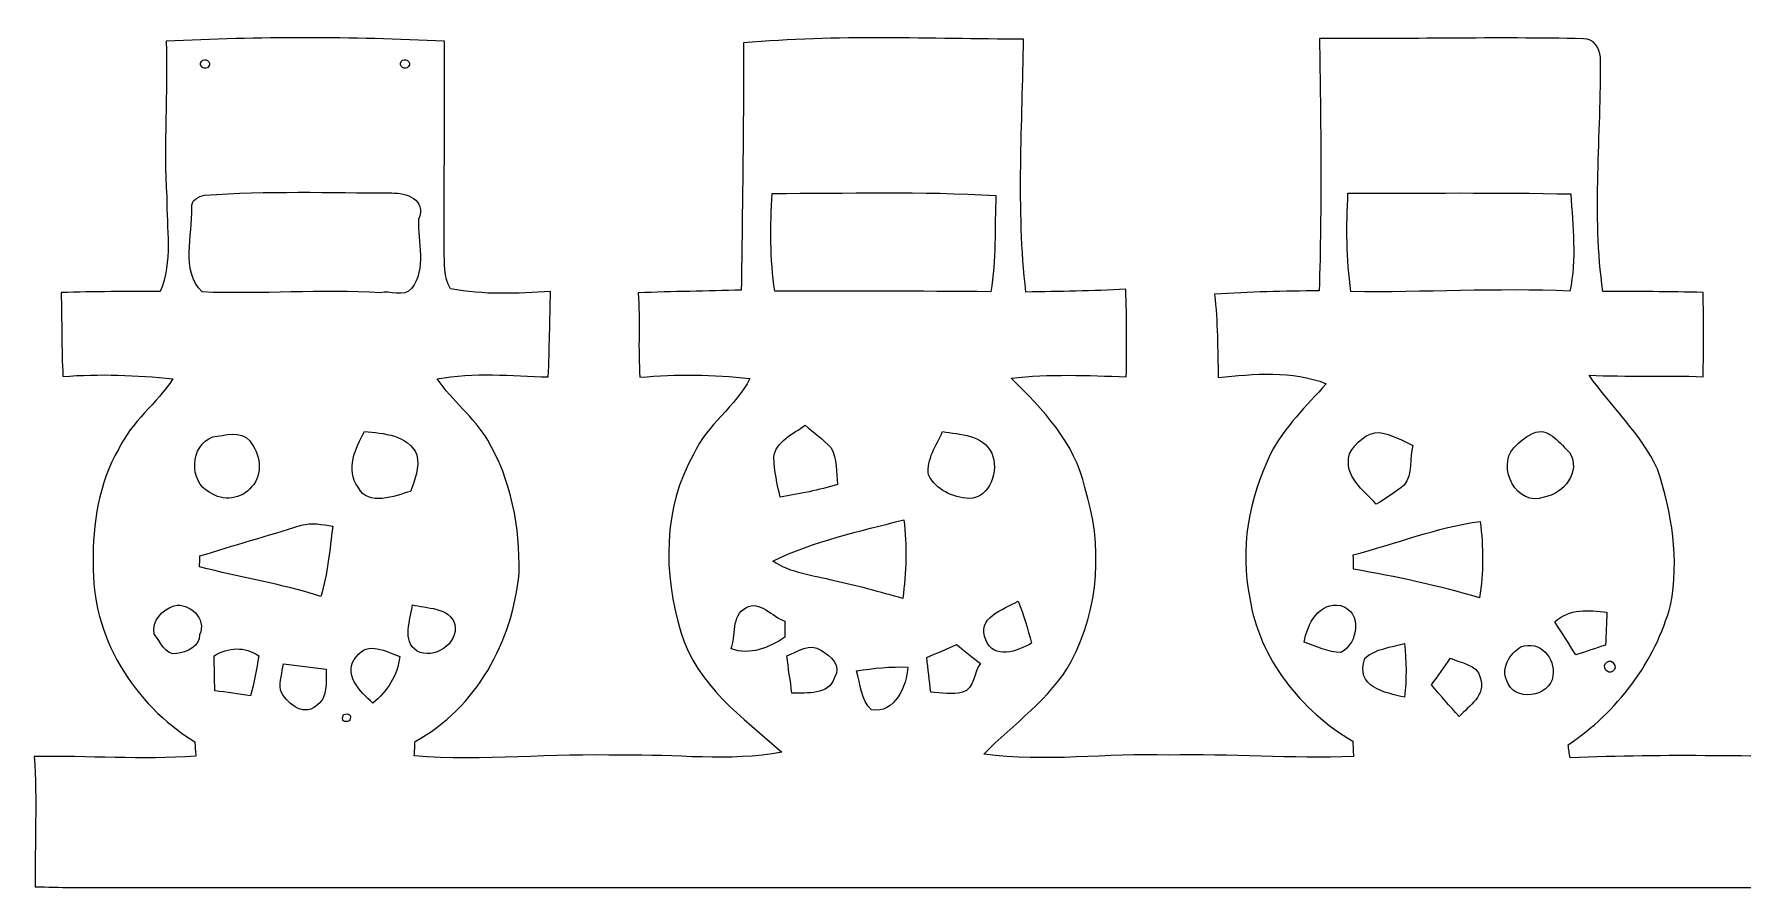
# Model space of a CAD drawing. Header units: centimetres. Extents: x -15.9 to 16.2, y -8.8 to 7.7.
# Drawn here: x -15.82 to 0.17, y -0.27 to 7.71 of the extents above; entities that cross this region are included whole.
import ezdxf

# ---------------------------------------------------------------- set-up
doc = ezdxf.new("R2010")
doc.units = ezdxf.units.CM
doc.header["$MEASUREMENT"] = 0
doc.layers.add('Layer 1', color=7, linetype='Continuous')

msp = doc.modelspace()

# ---------------------------------------------------------------- linework, layer by layer
at = {"layer": 'Layer 1', "color": 253}
for points, knots in [([(-14.58101, 7.64611), (-13.71424, 7.6902), (-12.84429, 7.68844), (-11.97786, 7.64716), (-11.97786, 7.64716), (-11.97222, 6.99699), (-11.98316, 6.34647), (-11.98033, 5.6963), (-11.98033, 5.6963), (-11.97434, 5.57812), (-11.99233, 5.43842), (-11.91966, 5.33329), (-11.91966, 5.33329), (-11.61133, 5.27191), (-11.29736, 5.28779), (-10.98621, 5.30825), (-10.98621, 5.30825), (-10.99009, 5.04225), (-10.99644, 4.77555), (-11.00631, 4.50921), (-11.00631, 4.50921), (-11.35274, 4.51591), (-11.70234, 4.55718), (-12.0456, 4.4898), (-12.0456, 4.4898), (-11.90554, 4.28484), (-11.70023, 4.13244), (-11.57288, 3.9176), (-11.57288, 3.9176), (-11.3538, 3.54506), (-11.26878, 3.10303), (-11.28007, 2.67441), (-11.28007, 2.67441), (-11.33793, 2.04258), (-11.68012, 1.40758), (-12.25268, 1.10102), (-12.25268, 1.10102), (-12.25515, 1.05622), (-12.25762, 1.01106), (-12.25973, 0.96591), (-12.25973, 0.96591), (-11.61344, 0.91546), (-10.9661, 0.99166), (-10.31875, 0.9719), (-10.31875, 0.9719), (-9.82028, 0.9846), (-9.3151, 0.90805), (-8.8205, 1.00118), (-8.8205, 1.00118), (-9.18739, 1.32574), (-9.61884, 1.62701), (-9.7663, 2.12196), (-9.7663, 2.12196), (-9.9314, 2.66488), (-9.93634, 3.28895), (-9.64389, 3.79024), (-9.64389, 3.79024), (-9.52465, 4.064), (-9.25301, 4.22769), (-9.12107, 4.49263), (-9.12107, 4.49263), (-9.46256, 4.53178), (-9.80722, 4.53672), (-10.14942, 4.50497), (-10.14942, 4.50497), (-10.16741, 4.76814), (-10.14836, 5.03202), (-10.16423, 5.29519), (-10.16423, 5.29519), (-9.84321, 5.30613), (-9.52218, 5.31142), (-9.20115, 5.32024), (-9.20115, 5.32024), (-9.19057, 6.09036), (-9.17857, 6.86012), (-9.17963, 7.63023), (-9.17963, 7.63023), (-8.30968, 7.7089), (-7.43409, 7.66904), (-6.56167, 7.6641), (-6.56167, 7.6641), (-6.56837, 6.87811), (-6.63116, 6.08471), (-6.53803, 5.30225), (-6.53803, 5.30225), (-6.22688, 5.30825), (-5.91467, 5.30895), (-5.60352, 5.32941), (-5.60352, 5.32941), (-5.59576, 5.05601), (-5.59329, 4.78226), (-5.59964, 4.5085), (-5.59964, 4.5085), (-5.95877, 4.52473), (-6.32001, 4.53672), (-6.67773, 4.49686), (-6.67773, 4.49686), (-6.38104, 4.21005), (-6.08048, 3.89114), (-5.98734, 3.4738), (-5.98734, 3.4738), (-5.81554, 2.94287), (-5.85153, 2.34421), (-6.1147, 1.84961), (-6.1147, 1.84961), (-6.30873, 1.49366), (-6.65515, 1.26894), (-6.93067, 0.98354), (-6.93067, 0.98354), (-6.35741, 0.90276), (-5.77921, 0.99519), (-5.20347, 0.9719), (-5.20347, 0.9719), (-4.62703, 0.99095), (-4.04989, 0.93521), (-3.47416, 0.96097), (-3.47416, 0.96097), (-3.47627, 1.00894), (-3.47839, 1.05657), (-3.48015, 1.10384), (-3.48015, 1.10384), (-3.96593, 1.38924), (-4.3561, 1.87396), (-4.44394, 2.43981), (-4.44394, 2.43981), (-4.53884, 2.89384), (-4.45417, 3.37749), (-4.24886, 3.78989), (-4.24886, 3.78989), (-4.1208, 4.04142), (-3.91372, 4.23651), (-3.72957, 4.44535), (-3.72957, 4.44535), (-4.04813, 4.57376), (-4.40408, 4.53531), (-4.73851, 4.50427), (-4.73851, 4.50427), (-4.74663, 4.76391), (-4.7431, 5.02391), (-4.77344, 5.28214), (-4.77344, 5.28214), (-4.44782, 5.30331), (-4.1215, 5.31036), (-3.79518, 5.31389), (-3.79518, 5.31389), (-3.76978, 6.09988), (-3.77966, 6.88657), (-3.79166, 7.67292), (-3.79166, 7.67292), (-2.96827, 7.6648), (-2.14489, 7.68844), (-1.32186, 7.66939), (-1.32186, 7.66939), (-1.22978, 7.67503), (-1.17087, 7.58014), (-1.16487, 7.49829), (-1.16487, 7.49829), (-1.15323, 6.76981), (-1.24672, 6.03144), (-1.14018, 5.30754), (-1.14018, 5.30754), (-0.82832, 5.30789), (-0.51611, 5.30613), (-0.20391, 5.29837), (-0.20391, 5.29837), (-0.19826, 5.03555), (-0.19826, 4.77273), (-0.2032, 4.50956), (-0.2032, 4.50956), (-0.5588, 4.52543), (-0.91475, 4.50815), (-1.27071, 4.52438), (-1.27071, 4.52438), (-1.06045, 4.22981), (-0.78599, 3.97827), (-0.63006, 3.64702), (-0.63006, 3.64702), (-0.49601, 3.24026), (-0.42369, 2.80141), (-0.508, 2.37596), (-0.508, 2.37596), (-0.65052, 1.84326), (-1.01071, 1.37583), (-1.46614, 1.06892), (-1.46614, 1.06892), (-1.4605, 1.02835), (-1.4545, 0.98813), (-1.44851, 0.94721), (-1.44851, 0.94721), (-0.54892, 0.98919), (0.35137, 0.95709), (1.2513, 0.95497), (1.2513, 0.95497), (1.5053, 0.95497), (1.76671, 0.92322), (2.01401, 0.9973), (2.01401, 0.9973), (1.71344, 1.20579), (1.43087, 1.44639), (1.22237, 1.74907), (1.22237, 1.74907), (0.81597, 2.37314), (0.80539, 3.22227), (1.18816, 3.86009), (1.18816, 3.86009), (1.30563, 4.11021), (1.53987, 4.27496), (1.6704, 4.5152), (1.6704, 4.5152), (1.33279, 4.52543), (0.99483, 4.52967), (0.65793, 4.50003), (0.65793, 4.50003), (0.65087, 4.76603), (0.641, 5.03132), (0.62971, 5.29661), (0.62971, 5.29661), (0.95003, 5.30578), (1.27035, 5.30895), (1.59103, 5.30895), (1.59103, 5.30895), (1.66299, 5.65714), (1.61678, 6.01521), (1.61502, 6.36764), (1.61502, 6.36764), (1.59103, 6.7945), (1.63513, 7.22136), (1.61043, 7.64822), (1.61043, 7.64822), (2.48779, 7.66586), (3.36762, 7.71031), (4.24356, 7.64046), (4.24356, 7.64046), (4.23968, 6.86788), (4.22346, 6.09388), (4.25379, 5.32165), (4.25379, 5.32165), (4.57306, 5.31248), (4.89303, 5.30825), (5.213, 5.30507), (5.213, 5.30507), (5.213, 5.03908), (5.20382, 4.77308), (5.201, 4.50674), (5.201, 4.50674), (4.85987, 4.52332), (4.51026, 4.55189), (4.17689, 4.4637), (4.17689, 4.4637), (4.36174, 4.17795), (4.65596, 3.96487), (4.77344, 3.63467), (4.77344, 3.63467), (4.94312, 3.16124), (4.97734, 2.62326), (4.80836, 2.14383), (4.80836, 2.14383), (4.68207, 1.69369), (4.34269, 1.32856), (3.943, 1.09926), (3.943, 1.09926), (3.93947, 1.07033), (3.93206, 1.01247), (3.92818, 0.98354), (3.92818, 0.98354), (4.46864, 0.91052), (5.01368, 0.97614), (5.55625, 0.9719), (5.55625, 0.9719), (6.14468, 0.98249), (6.73417, 0.92534), (7.3219, 0.9779), (7.3219, 0.9779), (7.22066, 1.16452), (7.0291, 1.26894), (6.88552, 1.41746), (6.88552, 1.41746), (6.57401, 1.74343), (6.36129, 2.17487), (6.33977, 2.6289), (6.33977, 2.6289), (6.3119, 3.05999), (6.34612, 3.53871), (6.61952, 3.89431), (6.61952, 3.89431), (6.74264, 4.11586), (6.95572, 4.27496), (7.0545, 4.51132), (7.0545, 4.51132), (6.71689, 4.52049), (6.37928, 4.51661), (6.04167, 4.50744), (6.04167, 4.50744), (6.01557, 4.76991), (6.0385, 5.03343), (6.02827, 5.29661), (6.02827, 5.29661), (6.34365, 5.30613), (6.65974, 5.31001), (6.97583, 5.31213), (6.97583, 5.31213), (7.00617, 6.08789), (7.02486, 6.86506), (7.0104, 7.64152), (7.0104, 7.64152), (7.87118, 7.71207), (8.73478, 7.64752), (9.59661, 7.66022), (9.59661, 7.66022), (9.65376, 6.90351), (9.59132, 6.14433), (9.61637, 5.38621), (9.61637, 5.38621), (9.64142, 5.36257), (9.66682, 5.33859), (9.69222, 5.3146), (9.69222, 5.3146), (9.99666, 5.31072), (10.30111, 5.30931), (10.60591, 5.30789), (10.60591, 5.30789), (10.59991, 5.03908), (10.59497, 4.76956), (10.57557, 4.50109), (10.57557, 4.50109), (10.23373, 4.51979), (9.8866, 4.55154), (9.54758, 4.49227), (9.54758, 4.49227), (9.72361, 4.26896), (9.93634, 4.07211), (10.06651, 3.81529), (10.06651, 3.81529), (10.21962, 3.63114), (10.29617, 3.40713), (10.30464, 3.16971), (10.30464, 3.16971), (10.40765, 2.62961), (10.2676, 2.04646), (9.91588, 1.62207), (9.91588, 1.62207), (9.75713, 1.37089), (9.48514, 1.22802), (9.29957, 1.00013), (9.29957, 1.00013), (9.66787, 0.90276), (10.04958, 0.97473), (10.42458, 0.96838), (10.42458, 0.96838), (11.18941, 0.98778), (11.95599, 0.92534), (12.72046, 0.97296), (12.72046, 0.97296), (12.65273, 1.15711), (12.47775, 1.24989), (12.34052, 1.37195), (12.34052, 1.37195), (11.97751, 1.70921), (11.75985, 2.18863), (11.71222, 2.67935), (11.71222, 2.67935), (11.66777, 2.95875), (11.75491, 3.23427), (11.81664, 3.50344), (11.81664, 3.50344), (11.94647, 3.88444), (12.23257, 4.18006), (12.44812, 4.51132), (12.44812, 4.51132), (12.12109, 4.5279), (11.79371, 4.53355), (11.46739, 4.51309), (11.46739, 4.51309), (11.45857, 4.77767), (11.43952, 5.04261), (11.45081, 5.30719), (11.45081, 5.30719), (11.71998, 5.30895), (11.99021, 5.29449), (12.25973, 5.31248), (12.25973, 5.31248), (12.34193, 5.31213), (12.40684, 5.38551), (12.4139, 5.46417), (12.4139, 5.46417), (12.44141, 6.19972), (12.4333, 6.93667), (12.43577, 7.67256), (12.43577, 7.67256), (13.28879, 7.67045), (14.14216, 7.68138), (14.99552, 7.6648), (14.99552, 7.6648), (15.05514, 6.97583), (15.05197, 6.28403), (15.03221, 5.59364), (15.03221, 5.59364), (15.02692, 5.49416), (15.05973, 5.39891), (15.09254, 5.30648), (15.09254, 5.30648), (15.40157, 5.30789), (15.71131, 5.30578), (16.02105, 5.29696), (16.02105, 5.29696), (16.01188, 5.03096), (16.00976, 4.76497), (15.99882, 4.49897), (15.99882, 4.49897), (15.66122, 4.52473), (15.32361, 4.53884), (14.98671, 4.56106), (14.98671, 4.56106), (15.02234, 4.44853), (15.05832, 4.3307), (15.14299, 4.24356), (15.14299, 4.24356), (15.36912, 3.99415), (15.58361, 3.70911), (15.64675, 3.36973), (15.64675, 3.36973), (15.74518, 2.90689), (15.76211, 2.39395), (15.52646, 1.96815), (15.52646, 1.96815), (15.34513, 1.57656), (15.02375, 1.28164), (14.69707, 1.01212), (14.69707, 1.01212), (15.1638, 0.89888), (15.6524, 0.96661), (16.12971, 0.9592), (16.12971, 0.9592), (16.13852, 0.5521), (16.14664, 0.14358), (16.11806, -0.26317), (16.11806, -0.26317), (5.70653, -0.2667), (-4.705, -0.26317), (-15.11653, -0.26529), (-15.11653, -0.26529), (-15.34654, -0.26353), (-15.57655, -0.26458), (-15.80656, -0.25647), (-15.80656, -0.25647), (-15.81079, 0.14923), (-15.78681, 0.55492), (-15.81573, 0.95991), (-15.81573, 0.95991), (-15.31197, 0.96873), (-14.80714, 0.92851), (-14.30373, 0.96238), (-14.30373, 0.96238), (-14.3069, 1.00789), (-14.31008, 1.05339), (-14.31325, 1.0989), (-14.31325, 1.0989), (-14.8844, 1.44709), (-15.28516, 2.08986), (-15.26293, 2.76895), (-15.26293, 2.76895), (-15.27034, 3.13761), (-15.21143, 3.51437), (-15.02481, 3.83681), (-15.02481, 3.83681), (-14.90486, 4.09081), (-14.66956, 4.25873), (-14.51822, 4.49051), (-14.51822, 4.49051), (-14.85971, 4.52579), (-15.20437, 4.5399), (-15.54692, 4.51203), (-15.54692, 4.51203), (-15.55962, 4.77379), (-15.55679, 5.0352), (-15.56279, 5.29696), (-15.56279, 5.29696), (-15.25376, 5.30613), (-14.94473, 5.30825), (-14.63569, 5.30684), (-14.63569, 5.30684), (-14.51822, 5.58694), (-14.57925, 5.89774), (-14.57537, 6.1916), (-14.57537, 6.1916), (-14.605, 6.67667), (-14.5669, 7.16139), (-14.58101, 7.64611), (-14.58101, 7.64611), (-14.58101, 7.64611), (-14.58101, 7.64611), (-14.58101, 7.64611)], [0, 0, 0, 0, 0.00806452, 0.00806452, 0.00806452, 0.00806452, 0.01612903, 0.01612903, 0.01612903, 0.01612903, 0.02419355, 0.02419355, 0.02419355, 0.02419355, 0.03225806, 0.03225806, 0.03225806, 0.03225806, 0.04032258, 0.04032258, 0.04032258, 0.04032258, 0.0483871, 0.0483871, 0.0483871, 0.0483871, 0.05645161, 0.05645161, 0.05645161, 0.05645161, 0.06451613, 0.06451613, 0.06451613, 0.06451613, 0.07258065, 0.07258065, 0.07258065, 0.07258065, 0.08064516, 0.08064516, 0.08064516, 0.08064516, 0.08870968, 0.08870968, 0.08870968, 0.08870968, 0.09677419, 0.09677419, 0.09677419, 0.09677419, 0.10483871, 0.10483871, 0.10483871, 0.10483871, 0.11290323, 0.11290323, 0.11290323, 0.11290323, 0.12096774, 0.12096774, 0.12096774, 0.12096774, 0.12903226, 0.12903226, 0.12903226, 0.12903226, 0.13709677, 0.13709677, 0.13709677, 0.13709677, 0.14516129, 0.14516129, 0.14516129, 0.14516129, 0.15322581, 0.15322581, 0.15322581, 0.15322581, 0.16129032, 0.16129032, 0.16129032, 0.16129032, 0.16935484, 0.16935484, 0.16935484, 0.16935484, 0.17741935, 0.17741935, 0.17741935, 0.17741935, 0.18548387, 0.18548387, 0.18548387, 0.18548387, 0.19354839, 0.19354839, 0.19354839, 0.19354839, 0.2016129, 0.2016129, 0.2016129, 0.2016129, 0.20967742, 0.20967742, 0.20967742, 0.20967742, 0.21774194, 0.21774194, 0.21774194, 0.21774194, 0.22580645, 0.22580645, 0.22580645, 0.22580645, 0.23387097, 0.23387097, 0.23387097, 0.23387097, 0.24193548, 0.24193548, 0.24193548, 0.24193548, 0.25, 0.25, 0.25, 0.25, 0.25806452, 0.25806452, 0.25806452, 0.25806452, 0.26612903, 0.26612903, 0.26612903, 0.26612903, 0.27419355, 0.27419355, 0.27419355, 0.27419355, 0.28225806, 0.28225806, 0.28225806, 0.28225806, 0.29032258, 0.29032258, 0.29032258, 0.29032258, 0.2983871, 0.2983871, 0.2983871, 0.2983871, 0.30645161, 0.30645161, 0.30645161, 0.30645161, 0.31451613, 0.31451613, 0.31451613, 0.31451613, 0.32258065, 0.32258065, 0.32258065, 0.32258065, 0.33064516, 0.33064516, 0.33064516, 0.33064516, 0.33870968, 0.33870968, 0.33870968, 0.33870968, 0.34677419, 0.34677419, 0.34677419, 0.34677419, 0.35483871, 0.35483871, 0.35483871, 0.35483871, 0.36290323, 0.36290323, 0.36290323, 0.36290323, 0.37096774, 0.37096774, 0.37096774, 0.37096774, 0.37903226, 0.37903226, 0.37903226, 0.37903226, 0.38709677, 0.38709677, 0.38709677, 0.38709677, 0.39516129, 0.39516129, 0.39516129, 0.39516129, 0.40322581, 0.40322581, 0.40322581, 0.40322581, 0.41129032, 0.41129032, 0.41129032, 0.41129032, 0.41935484, 0.41935484, 0.41935484, 0.41935484, 0.42741935, 0.42741935, 0.42741935, 0.42741935, 0.43548387, 0.43548387, 0.43548387, 0.43548387, 0.44354839, 0.44354839, 0.44354839, 0.44354839, 0.4516129, 0.4516129, 0.4516129, 0.4516129, 0.45967742, 0.45967742, 0.45967742, 0.45967742, 0.46774194, 0.46774194, 0.46774194, 0.46774194, 0.47580645, 0.47580645, 0.47580645, 0.47580645, 0.48387097, 0.48387097, 0.48387097, 0.48387097, 0.49193548, 0.49193548, 0.49193548, 0.49193548, 0.5, 0.5, 0.5, 0.5, 0.50806452, 0.50806452, 0.50806452, 0.50806452, 0.51612903, 0.51612903, 0.51612903, 0.51612903, 0.52419355, 0.52419355, 0.52419355, 0.52419355, 0.53225806, 0.53225806, 0.53225806, 0.53225806, 0.54032258, 0.54032258, 0.54032258, 0.54032258, 0.5483871, 0.5483871, 0.5483871, 0.5483871, 0.55645161, 0.55645161, 0.55645161, 0.55645161, 0.56451613, 0.56451613, 0.56451613, 0.56451613, 0.57258065, 0.57258065, 0.57258065, 0.57258065, 0.58064516, 0.58064516, 0.58064516, 0.58064516, 0.58870968, 0.58870968, 0.58870968, 0.58870968, 0.59677419, 0.59677419, 0.59677419, 0.59677419, 0.60483871, 0.60483871, 0.60483871, 0.60483871, 0.61290323, 0.61290323, 0.61290323, 0.61290323, 0.62096774, 0.62096774, 0.62096774, 0.62096774, 0.62903226, 0.62903226, 0.62903226, 0.62903226, 0.63709677, 0.63709677, 0.63709677, 0.63709677, 0.64516129, 0.64516129, 0.64516129, 0.64516129, 0.65322581, 0.65322581, 0.65322581, 0.65322581, 0.66129032, 0.66129032, 0.66129032, 0.66129032, 0.66935484, 0.66935484, 0.66935484, 0.66935484, 0.67741935, 0.67741935, 0.67741935, 0.67741935, 0.68548387, 0.68548387, 0.68548387, 0.68548387, 0.69354839, 0.69354839, 0.69354839, 0.69354839, 0.7016129, 0.7016129, 0.7016129, 0.7016129, 0.70967742, 0.70967742, 0.70967742, 0.70967742, 0.71774194, 0.71774194, 0.71774194, 0.71774194, 0.72580645, 0.72580645, 0.72580645, 0.72580645, 0.73387097, 0.73387097, 0.73387097, 0.73387097, 0.74193548, 0.74193548, 0.74193548, 0.74193548, 0.75, 0.75, 0.75, 0.75, 0.75806452, 0.75806452, 0.75806452, 0.75806452, 0.76612903, 0.76612903, 0.76612903, 0.76612903, 0.77419355, 0.77419355, 0.77419355, 0.77419355, 0.78225806, 0.78225806, 0.78225806, 0.78225806, 0.79032258, 0.79032258, 0.79032258, 0.79032258, 0.7983871, 0.7983871, 0.7983871, 0.7983871, 0.80645161, 0.80645161, 0.80645161, 0.80645161, 0.81451613, 0.81451613, 0.81451613, 0.81451613, 0.82258065, 0.82258065, 0.82258065, 0.82258065, 0.83064516, 0.83064516, 0.83064516, 0.83064516, 0.83870968, 0.83870968, 0.83870968, 0.83870968, 0.84677419, 0.84677419, 0.84677419, 0.84677419, 0.85483871, 0.85483871, 0.85483871, 0.85483871, 0.86290323, 0.86290323, 0.86290323, 0.86290323, 0.87096774, 0.87096774, 0.87096774, 0.87096774, 0.87903226, 0.87903226, 0.87903226, 0.87903226, 0.88709677, 0.88709677, 0.88709677, 0.88709677, 0.89516129, 0.89516129, 0.89516129, 0.89516129, 0.90322581, 0.90322581, 0.90322581, 0.90322581, 0.91129032, 0.91129032, 0.91129032, 0.91129032, 0.91935484, 0.91935484, 0.91935484, 0.91935484, 0.92741935, 0.92741935, 0.92741935, 0.92741935, 0.93548387, 0.93548387, 0.93548387, 0.93548387, 0.94354839, 0.94354839, 0.94354839, 0.94354839, 0.9516129, 0.9516129, 0.9516129, 0.9516129, 0.95967742, 0.95967742, 0.95967742, 0.95967742, 0.96774194, 0.96774194, 0.96774194, 0.96774194, 0.97580645, 0.97580645, 0.97580645, 0.97580645, 0.98387097, 0.98387097, 0.98387097, 0.98387097, 1, 1, 1, 1]), ([(-14.25116, 7.45666), (-14.28397, 7.41504), (-14.21165, 7.36671), (-14.18343, 7.40974), (-14.18343, 7.40974), (-14.14886, 7.45172), (-14.22259, 7.49935), (-14.25116, 7.45666), (-14.25116, 7.45666), (-14.25116, 7.45666), (-14.25116, 7.45666), (-14.25116, 7.45666)], [0, 0, 0, 0, 0.25, 0.25, 0.25, 0.25, 0.5, 0.5, 0.5, 0.5, 1, 1, 1, 1]), ([(-12.38144, 7.45666), (-12.41425, 7.41504), (-12.34193, 7.36671), (-12.31371, 7.40974), (-12.31371, 7.40974), (-12.27914, 7.45172), (-12.35287, 7.49935), (-12.38144, 7.45666), (-12.38144, 7.45666), (-12.38144, 7.45666), (-12.38144, 7.45666), (-12.38144, 7.45666)], [0, 0, 0, 0, 0.25, 0.25, 0.25, 0.25, 0.5, 0.5, 0.5, 0.5, 1, 1, 1, 1]), ([(-14.22083, 6.20783), (-14.28044, 6.19584), (-14.35312, 6.15985), (-14.34148, 6.08718), (-14.34148, 6.08718), (-14.33301, 5.83389), (-14.44696, 5.50228), (-14.24517, 5.3026), (-14.24517, 5.3026), (-13.69131, 5.27967), (-13.1318, 5.32977), (-12.57618, 5.29378), (-12.57618, 5.29378), (-12.49398, 5.32095), (-12.35322, 5.24651), (-12.28619, 5.33576), (-12.28619, 5.33576), (-12.14014, 5.51744), (-12.23222, 5.77356), (-12.21952, 5.98099), (-12.21952, 5.98099), (-12.14049, 6.17044), (-12.33911, 6.22864), (-12.46858, 6.22794), (-12.46858, 6.22794), (-13.05243, 6.23041), (-13.63804, 6.24875), (-14.22083, 6.20783), (-14.22083, 6.20783), (-14.22083, 6.20783), (-14.22083, 6.20783), (-14.22083, 6.20783)], [0, 0, 0, 0, 0.11111111, 0.11111111, 0.11111111, 0.11111111, 0.22222222, 0.22222222, 0.22222222, 0.22222222, 0.33333333, 0.33333333, 0.33333333, 0.33333333, 0.44444444, 0.44444444, 0.44444444, 0.44444444, 0.55555556, 0.55555556, 0.55555556, 0.55555556, 0.66666667, 0.66666667, 0.66666667, 0.66666667, 0.77777778, 0.77777778, 0.77777778, 0.77777778, 1, 1, 1, 1]), ([(-8.91258, 6.22441), (-8.92916, 5.91961), (-8.93551, 5.61164), (-8.88647, 5.30931), (-8.88647, 5.30931), (-8.21337, 5.30966), (-7.53992, 5.31072), (-6.86682, 5.30507), (-6.86682, 5.30507), (-6.8132, 5.60105), (-6.83331, 5.90515), (-6.81884, 6.20395), (-6.81884, 6.20395), (-7.51593, 6.24628), (-8.21514, 6.223), (-8.91258, 6.22441), (-8.91258, 6.22441), (-8.91258, 6.22441), (-8.91258, 6.22441), (-8.91258, 6.22441)], [0, 0, 0, 0, 0.16666667, 0.16666667, 0.16666667, 0.16666667, 0.33333333, 0.33333333, 0.33333333, 0.33333333, 0.5, 0.5, 0.5, 0.5, 0.66666667, 0.66666667, 0.66666667, 0.66666667, 1, 1, 1, 1]), ([(-3.52566, 6.22512), (-3.54154, 5.91926), (-3.5433, 5.61093), (-3.49744, 5.30684), (-3.49744, 5.30684), (-2.81481, 5.29484), (-2.13219, 5.34176), (-1.44992, 5.31036), (-1.44992, 5.31036), (-1.38501, 5.60881), (-1.42452, 5.91785), (-1.44039, 6.21877), (-1.44039, 6.21877), (-2.13536, 6.23323), (-2.83069, 6.22617), (-3.52566, 6.22512), (-3.52566, 6.22512), (-3.52566, 6.22512), (-3.52566, 6.22512), (-3.52566, 6.22512)], [0, 0, 0, 0, 0.16666667, 0.16666667, 0.16666667, 0.16666667, 0.33333333, 0.33333333, 0.33333333, 0.33333333, 0.5, 0.5, 0.5, 0.5, 0.66666667, 0.66666667, 0.66666667, 0.66666667, 1, 1, 1, 1]), ([(-14.14427, 3.94758), (-14.35911, 3.87562), (-14.37323, 3.52637), (-14.17285, 3.42935), (-14.17285, 3.42935), (-14.05396, 3.34363), (-13.87193, 3.36268), (-13.78197, 3.48121), (-13.78197, 3.48121), (-13.66802, 3.59869), (-13.70295, 3.79413), (-13.79961, 3.90984), (-13.79961, 3.90984), (-13.88181, 4.0132), (-14.0395, 3.96205), (-14.14427, 3.94758), (-14.14427, 3.94758), (-14.14427, 3.94758), (-14.14427, 3.94758), (-14.14427, 3.94758)], [0, 0, 0, 0, 0.16666667, 0.16666667, 0.16666667, 0.16666667, 0.33333333, 0.33333333, 0.33333333, 0.33333333, 0.5, 0.5, 0.5, 0.5, 0.66666667, 0.66666667, 0.66666667, 0.66666667, 1, 1, 1, 1]), ([(-12.72469, 3.99874), (-12.81183, 3.84246), (-12.90567, 3.64419), (-12.78608, 3.47733), (-12.78608, 3.47733), (-12.68942, 3.29036), (-12.44318, 3.3976), (-12.29466, 3.43853), (-12.29466, 3.43853), (-12.25444, 3.54647), (-12.20858, 3.66536), (-12.23504, 3.78107), (-12.23504, 3.78107), (-12.31688, 3.96628), (-12.55254, 3.98321), (-12.72469, 3.99874), (-12.72469, 3.99874), (-12.72469, 3.99874), (-12.72469, 3.99874), (-12.72469, 3.99874)], [0, 0, 0, 0, 0.16666667, 0.16666667, 0.16666667, 0.16666667, 0.33333333, 0.33333333, 0.33333333, 0.33333333, 0.5, 0.5, 0.5, 0.5, 0.66666667, 0.66666667, 0.66666667, 0.66666667, 1, 1, 1, 1]), ([(-8.6046, 4.058), (-8.71255, 3.97369), (-8.88153, 3.91125), (-8.89741, 3.75426), (-8.89741, 3.75426), (-8.89353, 3.63008), (-8.86354, 3.50661), (-8.83814, 3.3849), (-8.83814, 3.3849), (-8.65681, 3.41383), (-8.47619, 3.44981), (-8.30016, 3.50344), (-8.30016, 3.50344), (-8.31533, 3.61738), (-8.30263, 3.74262), (-8.36154, 3.84528), (-8.36154, 3.84528), (-8.4328, 3.92677), (-8.52417, 3.98745), (-8.6046, 4.058), (-8.6046, 4.058), (-8.6046, 4.058), (-8.6046, 4.058), (-8.6046, 4.058)], [0, 0, 0, 0, 0.14285714, 0.14285714, 0.14285714, 0.14285714, 0.28571429, 0.28571429, 0.28571429, 0.28571429, 0.42857143, 0.42857143, 0.42857143, 0.42857143, 0.57142857, 0.57142857, 0.57142857, 0.57142857, 0.71428571, 0.71428571, 0.71428571, 0.71428571, 1, 1, 1, 1]), ([(-7.31838, 3.99697), (-7.37341, 3.86856), (-7.47148, 3.73839), (-7.44996, 3.59234), (-7.44996, 3.59234), (-7.38011, 3.45475), (-7.22207, 3.37926), (-7.07214, 3.37291), (-7.07214, 3.37291), (-6.87493, 3.37185), (-6.78533, 3.64137), (-6.85871, 3.79448), (-6.85871, 3.79448), (-6.94161, 3.97087), (-7.15469, 3.97263), (-7.31838, 3.99697), (-7.31838, 3.99697), (-7.31838, 3.99697), (-7.31838, 3.99697), (-7.31838, 3.99697)], [0, 0, 0, 0, 0.16666667, 0.16666667, 0.16666667, 0.16666667, 0.33333333, 0.33333333, 0.33333333, 0.33333333, 0.5, 0.5, 0.5, 0.5, 0.66666667, 0.66666667, 0.66666667, 0.66666667, 1, 1, 1, 1]), ([(-1.76883, 3.99098), (-1.84891, 3.96169), (-1.91841, 3.90772), (-1.9752, 3.84493), (-1.9752, 3.84493), (-2.13536, 3.66536), (-1.94698, 3.28648), (-1.68945, 3.3849), (-1.68945, 3.3849), (-1.51059, 3.41489), (-1.34056, 3.62091), (-1.45274, 3.80259), (-1.45274, 3.80259), (-1.53882, 3.87985), (-1.63654, 4.02872), (-1.76883, 3.99098), (-1.76883, 3.99098), (-1.76883, 3.99098), (-1.76883, 3.99098), (-1.76883, 3.99098)], [0, 0, 0, 0, 0.16666667, 0.16666667, 0.16666667, 0.16666667, 0.33333333, 0.33333333, 0.33333333, 0.33333333, 0.5, 0.5, 0.5, 0.5, 0.66666667, 0.66666667, 0.66666667, 0.66666667, 1, 1, 1, 1]), ([(-3.5119, 3.78883), (-3.56799, 3.5747), (-3.38067, 3.45264), (-3.26037, 3.31788), (-3.26037, 3.31788), (-3.17253, 3.37538), (-3.08328, 3.43147), (-3.00038, 3.49638), (-3.00038, 3.49638), (-2.91677, 3.59833), (-2.95557, 3.75391), (-2.91853, 3.86891), (-2.91853, 3.86891), (-3.01907, 3.91513), (-3.11856, 3.97263), (-3.22968, 3.9878), (-3.22968, 3.9878), (-3.35527, 3.99344), (-3.45405, 3.88902), (-3.5119, 3.78883), (-3.5119, 3.78883), (-3.5119, 3.78883), (-3.5119, 3.78883), (-3.5119, 3.78883)], [0, 0, 0, 0, 0.14285714, 0.14285714, 0.14285714, 0.14285714, 0.28571429, 0.28571429, 0.28571429, 0.28571429, 0.42857143, 0.42857143, 0.42857143, 0.42857143, 0.57142857, 0.57142857, 0.57142857, 0.57142857, 0.71428571, 0.71428571, 0.71428571, 0.71428571, 1, 1, 1, 1]), ([(-13.31736, 3.12138), (-13.6331, 3.02436), (-13.95095, 2.93299), (-14.26633, 2.83492), (-14.26633, 2.83492), (-14.26704, 2.80952), (-14.2681, 2.75872), (-14.2688, 2.73332), (-14.2688, 2.73332), (-13.89168, 2.63596), (-13.50469, 2.57669), (-13.13392, 2.45604), (-13.13392, 2.45604), (-13.06901, 2.66912), (-13.05137, 2.89278), (-13.02244, 3.11256), (-13.02244, 3.11256), (-13.11945, 3.12843), (-13.2207, 3.15207), (-13.31736, 3.12138), (-13.31736, 3.12138), (-13.31736, 3.12138), (-13.31736, 3.12138), (-13.31736, 3.12138)], [0, 0, 0, 0, 0.14285714, 0.14285714, 0.14285714, 0.14285714, 0.28571429, 0.28571429, 0.28571429, 0.28571429, 0.42857143, 0.42857143, 0.42857143, 0.42857143, 0.57142857, 0.57142857, 0.57142857, 0.57142857, 0.71428571, 0.71428571, 0.71428571, 0.71428571, 1, 1, 1, 1]), ([(-8.90588, 2.7873), (-8.73513, 2.67264), (-8.52629, 2.65148), (-8.33155, 2.60315), (-8.33155, 2.60315), (-8.1153, 2.55658), (-7.90187, 2.49731), (-7.68879, 2.43769), (-7.68879, 2.43769), (-7.66198, 2.68182), (-7.64611, 2.93017), (-7.68103, 3.17394), (-7.68103, 3.17394), (-8.09378, 3.06423), (-8.51994, 2.97568), (-8.90588, 2.7873), (-8.90588, 2.7873), (-8.90588, 2.7873), (-8.90588, 2.7873), (-8.90588, 2.7873)], [0, 0, 0, 0, 0.16666667, 0.16666667, 0.16666667, 0.16666667, 0.33333333, 0.33333333, 0.33333333, 0.33333333, 0.5, 0.5, 0.5, 0.5, 0.66666667, 0.66666667, 0.66666667, 0.66666667, 1, 1, 1, 1]), ([(-3.47627, 2.84409), (-3.47521, 2.8), (-3.4738, 2.75625), (-3.47239, 2.71216), (-3.47239, 2.71216), (-3.07622, 2.64125), (-2.68076, 2.5587), (-2.29482, 2.44334), (-2.29482, 2.44334), (-2.25778, 2.68005), (-2.25778, 2.91994), (-2.28882, 3.15736), (-2.28882, 3.15736), (-2.69699, 3.1048), (-3.0801, 2.9464), (-3.47627, 2.84409), (-3.47627, 2.84409), (-3.47627, 2.84409), (-3.47627, 2.84409), (-3.47627, 2.84409)], [0, 0, 0, 0, 0.16666667, 0.16666667, 0.16666667, 0.16666667, 0.33333333, 0.33333333, 0.33333333, 0.33333333, 0.5, 0.5, 0.5, 0.5, 0.66666667, 0.66666667, 0.66666667, 0.66666667, 1, 1, 1, 1]), ([(-14.50516, 2.37031), (-14.61382, 2.33362), (-14.72248, 2.22991), (-14.69284, 2.10467), (-14.69284, 2.10467), (-14.63569, 2.04082), (-14.58983, 1.899), (-14.48188, 1.92264), (-14.48188, 1.92264), (-14.38945, 1.93287), (-14.26739, 1.99108), (-14.2688, 2.09832), (-14.2688, 2.09832), (-14.19543, 2.25002), (-14.36758, 2.40101), (-14.50516, 2.37031), (-14.50516, 2.37031), (-14.50516, 2.37031), (-14.50516, 2.37031), (-14.50516, 2.37031)], [0, 0, 0, 0, 0.16666667, 0.16666667, 0.16666667, 0.16666667, 0.33333333, 0.33333333, 0.33333333, 0.33333333, 0.5, 0.5, 0.5, 0.5, 0.66666667, 0.66666667, 0.66666667, 0.66666667, 1, 1, 1, 1]), ([(-9.15705, 2.35021), (-9.29675, 2.28282), (-9.25019, 2.07963), (-9.29534, 1.96709), (-9.29534, 1.96709), (-9.11719, 1.90394), (-8.94433, 1.97556), (-8.79369, 2.0761), (-8.79369, 2.0761), (-8.79404, 2.11349), (-8.79404, 2.18899), (-8.79404, 2.22638), (-8.79404, 2.22638), (-8.90976, 2.26236), (-9.02723, 2.42746), (-9.15705, 2.35021), (-9.15705, 2.35021), (-9.15705, 2.35021), (-9.15705, 2.35021), (-9.15705, 2.35021)], [0, 0, 0, 0, 0.16666667, 0.16666667, 0.16666667, 0.16666667, 0.33333333, 0.33333333, 0.33333333, 0.33333333, 0.5, 0.5, 0.5, 0.5, 0.66666667, 0.66666667, 0.66666667, 0.66666667, 1, 1, 1, 1]), ([(-6.91233, 2.04999), (-6.83683, 1.86055), (-6.61705, 1.94522), (-6.48723, 2.0193), (-6.48723, 2.0193), (-6.52039, 2.15336), (-6.55638, 2.28565), (-6.61211, 2.41159), (-6.61211, 2.41159), (-6.74864, 2.33856), (-7.0104, 2.25249), (-6.91233, 2.04999), (-6.91233, 2.04999), (-6.91233, 2.04999), (-6.91233, 2.04999), (-6.91233, 2.04999)], [0, 0, 0, 0, 0.2, 0.2, 0.2, 0.2, 0.4, 0.4, 0.4, 0.4, 0.6, 0.6, 0.6, 0.6, 1, 1, 1, 1]), ([(-3.93524, 2.02777), (-3.82305, 1.98967), (-3.71158, 1.93463), (-3.59093, 1.93322), (-3.59093, 1.93322), (-3.429, 2.01789), (-3.38843, 2.31246), (-3.59128, 2.37067), (-3.59128, 2.37067), (-3.79413, 2.41688), (-3.90948, 2.19357), (-3.93524, 2.02777), (-3.93524, 2.02777), (-3.93524, 2.02777), (-3.93524, 2.02777), (-3.93524, 2.02777)], [0, 0, 0, 0, 0.2, 0.2, 0.2, 0.2, 0.4, 0.4, 0.4, 0.4, 0.6, 0.6, 0.6, 0.6, 1, 1, 1, 1]), ([(-12.27808, 2.37949), (-12.29043, 2.23732), (-12.38215, 2.04294), (-12.23363, 1.94628), (-12.23363, 1.94628), (-12.08017, 1.86161), (-11.8424, 2.01507), (-11.88014, 2.19428), (-11.88014, 2.19428), (-11.92601, 2.36114), (-12.15425, 2.34209), (-12.27808, 2.37949), (-12.27808, 2.37949), (-12.27808, 2.37949), (-12.27808, 2.37949), (-12.27808, 2.37949)], [0, 0, 0, 0, 0.2, 0.2, 0.2, 0.2, 0.4, 0.4, 0.4, 0.4, 0.6, 0.6, 0.6, 0.6, 1, 1, 1, 1]), ([(-1.58962, 2.21827), (-1.52506, 2.11561), (-1.45944, 2.01366), (-1.39277, 1.91135), (-1.39277, 1.91135), (-1.29999, 1.94134), (-1.20791, 1.97273), (-1.11513, 2.00201), (-1.11513, 2.00201), (-1.11125, 2.10503), (-1.10737, 2.20768), (-1.10314, 2.31034), (-1.10314, 2.31034), (-1.27282, 2.32974), (-1.45697, 2.34562), (-1.58962, 2.21827), (-1.58962, 2.21827), (-1.58962, 2.21827), (-1.58962, 2.21827), (-1.58962, 2.21827)], [0, 0, 0, 0, 0.16666667, 0.16666667, 0.16666667, 0.16666667, 0.33333333, 0.33333333, 0.33333333, 0.33333333, 0.5, 0.5, 0.5, 0.5, 0.66666667, 0.66666667, 0.66666667, 0.66666667, 1, 1, 1, 1]), ([(-14.13263, 1.90112), (-14.13016, 1.79176), (-14.12804, 1.68557), (-14.12558, 1.57515), (-14.12558, 1.57515), (-14.0141, 1.55963), (-13.90297, 1.54552), (-13.79149, 1.52788), (-13.79149, 1.52788), (-13.75833, 1.65065), (-13.73576, 1.77765), (-13.71424, 1.90218), (-13.71424, 1.90218), (-13.84653, 1.99002), (-13.99963, 1.98402), (-14.13263, 1.90112), (-14.13263, 1.90112), (-14.13263, 1.90112), (-14.13263, 1.90112), (-14.13263, 1.90112)], [0, 0, 0, 0, 0.16666667, 0.16666667, 0.16666667, 0.16666667, 0.33333333, 0.33333333, 0.33333333, 0.33333333, 0.5, 0.5, 0.5, 0.5, 0.66666667, 0.66666667, 0.66666667, 0.66666667, 1, 1, 1, 1]), ([(-12.79807, 1.89689), (-12.94095, 1.74237), (-12.76703, 1.56139), (-12.64673, 1.4605), (-12.64673, 1.4605), (-12.51338, 1.56986), (-12.41601, 1.71803), (-12.3952, 1.89442), (-12.3952, 1.89442), (-12.52079, 1.93993), (-12.69683, 2.04188), (-12.79807, 1.89689), (-12.79807, 1.89689), (-12.79807, 1.89689), (-12.79807, 1.89689), (-12.79807, 1.89689)], [0, 0, 0, 0, 0.2, 0.2, 0.2, 0.2, 0.4, 0.4, 0.4, 0.4, 0.6, 0.6, 0.6, 0.6, 1, 1, 1, 1]), ([(-8.77605, 1.90218), (-8.76018, 1.78611), (-8.74289, 1.66793), (-8.72666, 1.55116), (-8.72666, 1.55116), (-8.5852, 1.55928), (-8.38588, 1.53), (-8.32803, 1.69757), (-8.32803, 1.69757), (-8.25712, 1.8101), (-8.36754, 1.90041), (-8.45608, 1.95298), (-8.45608, 1.95298), (-8.55768, 2.02918), (-8.67657, 1.93781), (-8.77605, 1.90218), (-8.77605, 1.90218), (-8.77605, 1.90218), (-8.77605, 1.90218), (-8.77605, 1.90218)], [0, 0, 0, 0, 0.16666667, 0.16666667, 0.16666667, 0.16666667, 0.33333333, 0.33333333, 0.33333333, 0.33333333, 0.5, 0.5, 0.5, 0.5, 0.66666667, 0.66666667, 0.66666667, 0.66666667, 1, 1, 1, 1]), ([(-7.46513, 1.88489), (-7.45314, 1.77729), (-7.44079, 1.66899), (-7.42774, 1.56069), (-7.42774, 1.56069), (-7.32966, 1.55646), (-7.22842, 1.53599), (-7.1314, 1.56069), (-7.1314, 1.56069), (-7.01816, 1.59138), (-7.0231, 1.75472), (-6.96419, 1.8288), (-6.96419, 1.8288), (-7.01993, 1.87325), (-7.13176, 1.96215), (-7.18749, 2.0066), (-7.18749, 2.0066), (-7.28028, 1.96709), (-7.3727, 1.92581), (-7.46513, 1.88489), (-7.46513, 1.88489), (-7.46513, 1.88489), (-7.46513, 1.88489), (-7.46513, 1.88489)], [0, 0, 0, 0, 0.14285714, 0.14285714, 0.14285714, 0.14285714, 0.28571429, 0.28571429, 0.28571429, 0.28571429, 0.42857143, 0.42857143, 0.42857143, 0.42857143, 0.57142857, 0.57142857, 0.57142857, 0.57142857, 0.71428571, 0.71428571, 0.71428571, 0.71428571, 1, 1, 1, 1]), ([(-3.36762, 1.88031), (-3.46428, 1.60514), (-3.17782, 1.55751), (-2.99685, 1.51448), (-2.99685, 1.51448), (-2.97709, 1.68169), (-2.97674, 1.85103), (-2.99791, 2.01789), (-2.99791, 2.01789), (-3.12385, 1.98049), (-3.26496, 1.96921), (-3.36762, 1.88031), (-3.36762, 1.88031), (-3.36762, 1.88031), (-3.36762, 1.88031), (-3.36762, 1.88031)], [0, 0, 0, 0, 0.2, 0.2, 0.2, 0.2, 0.4, 0.4, 0.4, 0.4, 0.6, 0.6, 0.6, 0.6, 1, 1, 1, 1]), ([(-1.90959, 1.98508), (-2.00978, 1.91982), (-2.09726, 1.7907), (-2.03906, 1.66934), (-2.03906, 1.66934), (-1.98155, 1.46403), (-1.6323, 1.51201), (-1.60867, 1.7145), (-1.60867, 1.7145), (-1.58327, 1.8796), (-1.7272, 2.0507), (-1.90959, 1.98508), (-1.90959, 1.98508), (-1.90959, 1.98508), (-1.90959, 1.98508), (-1.90959, 1.98508)], [0, 0, 0, 0, 0.2, 0.2, 0.2, 0.2, 0.4, 0.4, 0.4, 0.4, 0.6, 0.6, 0.6, 0.6, 1, 1, 1, 1]), ([(-13.48281, 1.82668), (-13.49657, 1.74625), (-13.52127, 1.66511), (-13.51139, 1.58256), (-13.51139, 1.58256), (-13.46271, 1.46262), (-13.30501, 1.33209), (-13.17978, 1.43051), (-13.17978, 1.43051), (-13.06301, 1.50283), (-13.08911, 1.65947), (-13.08276, 1.77659), (-13.08276, 1.77659), (-13.21611, 1.79317), (-13.34946, 1.81222), (-13.48281, 1.82668), (-13.48281, 1.82668), (-13.48281, 1.82668), (-13.48281, 1.82668), (-13.48281, 1.82668)], [0, 0, 0, 0, 0.16666667, 0.16666667, 0.16666667, 0.16666667, 0.33333333, 0.33333333, 0.33333333, 0.33333333, 0.5, 0.5, 0.5, 0.5, 0.66666667, 0.66666667, 0.66666667, 0.66666667, 1, 1, 1, 1]), ([(-8.12165, 1.76107), (-8.08778, 1.63795), (-8.08249, 1.48907), (-7.98266, 1.39524), (-7.98266, 1.39524), (-7.76323, 1.36066), (-7.65422, 1.62137), (-7.64152, 1.79705), (-7.64152, 1.79705), (-7.80239, 1.80164), (-7.96325, 1.78717), (-8.12165, 1.76107), (-8.12165, 1.76107), (-8.12165, 1.76107), (-8.12165, 1.76107), (-8.12165, 1.76107)], [0, 0, 0, 0, 0.2, 0.2, 0.2, 0.2, 0.4, 0.4, 0.4, 0.4, 0.6, 0.6, 0.6, 0.6, 1, 1, 1, 1]), ([(-2.56681, 1.87995), (-2.62431, 1.79564), (-2.68358, 1.71203), (-2.74426, 1.62983), (-2.74426, 1.62983), (-2.66065, 1.52929), (-2.57316, 1.43228), (-2.48567, 1.33491), (-2.48567, 1.33491), (-2.39148, 1.43722), (-2.23097, 1.52964), (-2.28847, 1.69898), (-2.28847, 1.69898), (-2.31069, 1.82668), (-2.47932, 1.83056), (-2.56681, 1.87995), (-2.56681, 1.87995), (-2.56681, 1.87995), (-2.56681, 1.87995), (-2.56681, 1.87995)], [0, 0, 0, 0, 0.16666667, 0.16666667, 0.16666667, 0.16666667, 0.33333333, 0.33333333, 0.33333333, 0.33333333, 0.5, 0.5, 0.5, 0.5, 0.66666667, 0.66666667, 0.66666667, 0.66666667, 1, 1, 1, 1]), ([(-1.1049, 1.84079), (-1.15746, 1.80587), (-1.0989, 1.71662), (-1.04704, 1.75754), (-1.04704, 1.75754), (-0.99519, 1.79282), (-1.05339, 1.88207), (-1.1049, 1.84079), (-1.1049, 1.84079), (-1.1049, 1.84079), (-1.1049, 1.84079), (-1.1049, 1.84079)], [0, 0, 0, 0, 0.25, 0.25, 0.25, 0.25, 0.5, 0.5, 0.5, 0.5, 1, 1, 1, 1]), ([(-12.92331, 1.3522), (-12.94165, 1.29505), (-12.92225, 1.27529), (-12.86475, 1.29364), (-12.86475, 1.29364), (-12.8464, 1.35114), (-12.86581, 1.37089), (-12.92331, 1.3522)], [0, 0, 0, 0, 0.33333333, 0.33333333, 0.33333333, 0.33333333, 1, 1, 1, 1])]:
    msp.add_open_spline(points, degree=3, knots=knots, dxfattribs=at)

doc.saveas('drawing.dxf')
